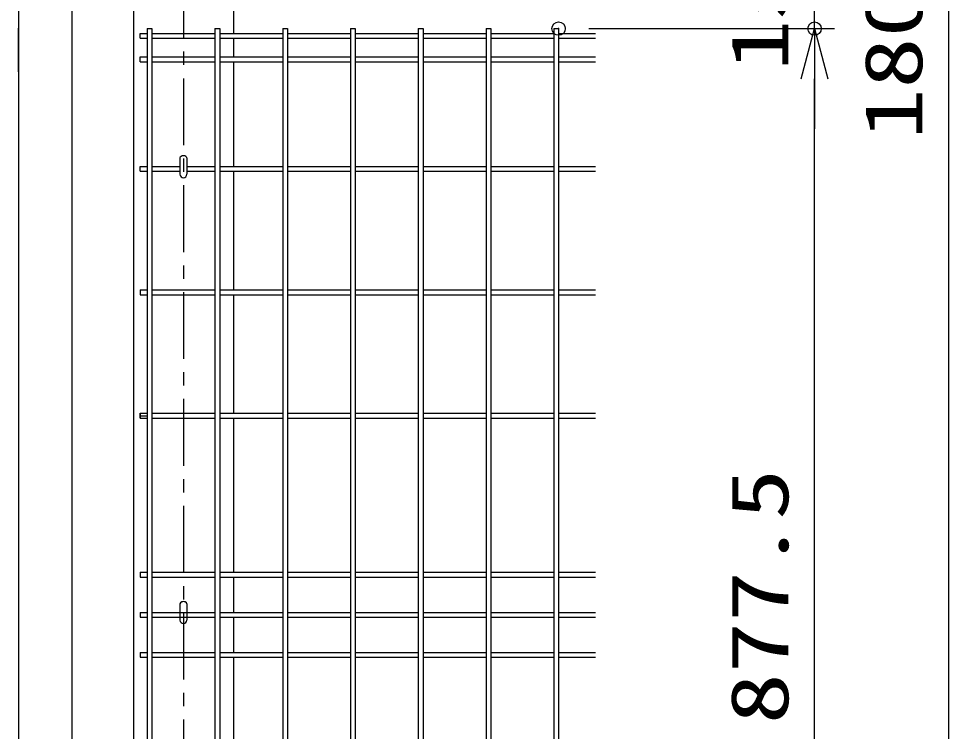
# Model space of a CAD drawing. Units: millimetres, scale not verified. Extents: x -6301 to 6299, y -4454 to 4456.
# Drawn here: x -3776 to -3079, y -478 to 56 of the extents above; entities that cross this region are included whole.
import ezdxf
from ezdxf.enums import TextEntityAlignment as Align

# ---------------------------------------------------------------- set-up
doc = ezdxf.new("R2010")
doc.units = ezdxf.units.MM
doc.header["$LTSCALE"] = 20
doc.header["$PDMODE"] = 32
doc.header["$PDSIZE"] = 10
doc.linetypes.add('USER2', pattern=[4, 2.5, -0.5, 0.5, -0.5])
for name, color, linetype, lineweight in [('0-3_0', 7, 'Continuous', 25), ('0-5_LAYER04', 7, 'Continuous', 25), ('0-E_LAYER05', 3, 'Continuous', 25)]:
    doc.layers.add(name, color=color, linetype=linetype, lineweight=lineweight)
doc.layers.add('0-4_DEFPOINTS', color=7, linetype='Continuous')
doc.styles.add('ＭＳ ゴシック', font='')
doc.styles.get('ＭＳ ゴシック').set_extended_font_data('MS Gothic')

# ---------------------------------------------------------------- blocks, each defined once
blk = doc.blocks.new('_Open30')
at = {"layer": '0-3_0', "color": 2}
blk.add_line((0, 0), (-20, 0), dxfattribs=at)
blk.add_lwpolyline([(-20, 5.36), (0, 0), (-20, -5.36)], dxfattribs=at)

msp = doc.modelspace()

# ---------------------------------------------------------------- linework, layer by layer
at = {"layer": '0-3_0', "linetype": 'USER2'}
msp.add_line((-3652.45, 1371.04), (-3652.45, -1159.24), dxfattribs=at)
at = {"layer": '0-3_0', "color": 2}
for p, q in [((-3079.46, 903.26), (-3079.46, -821.74)), ((-3179.74, 48.26), (-3179.74, 63.26)), ((-3179.74, -791.74), (-3179.74, 10.76)), ((-3179.74, 10.76), (-3179.74, -26.74))]:
    msp.add_line(p, q, dxfattribs=at)
at = {"layer": '0-3_0'}
for p, q in [((-3689.95, 769.26), (-3689.95, -646.74)), ((-3614.95, 66.86), (-3614.95, 44.66)), ((-3775.95, 16), (-3775.95, 48.5)), ((-3775.95, 16), (-3775.95, 48.5)), ((-3614.95, 41.06), (-3614.95, 27.03)), ((-3614.95, 23.43), (-3614.95, -54.94)), ((-3655.05, -48.47), (-3655.05, -60.74)), ((-3649.85, -48.47), (-3649.85, -60.74)), ((-3614.95, -58.54), (-3614.95, -147.32)), ((-3614.95, -150.92), (-3614.95, -239.69)), ((-3614.95, -243.29), (-3614.95, -358.69)), ((-3614.95, -362.29), (-3614.95, -388.69)), ((-3655.05, -382.22), (-3655.05, -394.49)), ((-3649.85, -382.22), (-3649.85, -394.49)), ((-3614.95, -392.29), (-3614.95, -418.69)), ((-3614.95, -422.29), (-3614.95, -537.69))]:
    msp.add_line(p, q, dxfattribs=at)
at = {"layer": '0-3_0', "color": 1}
msp.add_line((-3348.92, 48.26), (-3164.74, 48.26), dxfattribs=at)
msp.add_line((-3348.92, 48.26), (-3164.74, 48.26), dxfattribs=at)
at = {"layer": '0-3_0'}
for centre in [(-3652.45, -60.74), (-3652.45, -394.49)]:
    msp.add_arc(centre, 2.6, 180, 0, dxfattribs=at)
for centre, major_axis, start_param, end_param in [((-3652.45, -48.47), (-2.6, 0), 3.141593, 6.283185), ((-3652.45, -382.22), (2.6, 0), 0, 3.141593)]:
    msp.add_ellipse(centre, major_axis=major_axis, ratio=0.601815, start_param=start_param, end_param=end_param, dxfattribs=at)
at = {"layer": '0-4_DEFPOINTS'}
for p in [(-3371.42, 48.26), (-3179.74, 48.26)]:
    msp.add_point(p, dxfattribs=at)
at = {"layer": '0-5_LAYER04'}
for p, q in [((-3775.95, 1360.71), (-3775.95, -829.24)), ((-3735.95, 822.26), (-3735.95, -593.74))]:
    msp.add_line(p, q, dxfattribs=at)
at = {"layer": '0-E_LAYER05', "color": 4}
for p, q in [((-3684.83, 44.66), (-3679.63, 44.66)), ((-3684.83, 41.06), (-3684.83, 44.66)), ((-3679.63, 48.26), (-3679.63, -640.67)), ((-3679.63, 48.26), (-3676.03, 48.26)), ((-3676.03, 48.26), (-3676.03, -640.67)), ((-3676.03, 44.66), (-3628.87, 44.66)), ((-3628.87, 48.26), (-3628.87, -640.67)), ((-3628.87, 48.26), (-3625.27, 48.26)), ((-3625.27, 48.26), (-3625.27, -640.67)), ((-3625.27, 44.66), (-3578.1, 44.66)), ((-3578.1, 48.26), (-3578.1, -829.24)), ((-3578.1, 48.26), (-3574.5, 48.26)), ((-3574.5, 48.26), (-3574.5, -829.24)), ((-3574.5, 44.66), (-3527.33, 44.66)), ((-3527.33, 48.26), (-3527.33, -829.24)), ((-3527.33, 48.26), (-3523.73, 48.26)), ((-3523.73, 48.26), (-3523.73, -829.24)), ((-3523.73, 44.66), (-3476.56, 44.66)), ((-3476.56, 48.26), (-3476.56, -829.24)), ((-3476.56, 48.26), (-3472.96, 48.26)), ((-3472.96, 48.26), (-3472.96, -829.24)), ((-3472.96, 44.66), (-3425.79, 44.66)), ((-3425.79, 48.26), (-3425.79, -829.24)), ((-3425.79, 48.26), (-3422.19, 48.26)), ((-3422.19, 48.26), (-3422.19, -829.24)), ((-3422.19, 44.66), (-3375.02, 44.66)), ((-3375.02, 48.26), (-3375.02, -829.24)), ((-3375.02, 48.26), (-3371.42, 48.26)), ((-3371.42, 48.26), (-3371.42, -829.24)), ((-3371.42, 44.66), (-3343.76, 44.66)), ((-3684.83, 41.06), (-3679.63, 41.06)), ((-3676.03, 41.06), (-3628.87, 41.06)), ((-3625.27, 41.06), (-3578.1, 41.06)), ((-3574.5, 41.06), (-3527.33, 41.06)), ((-3523.73, 41.06), (-3476.56, 41.06)), ((-3472.96, 41.06), (-3425.79, 41.06)), ((-3422.19, 41.06), (-3375.02, 41.06)), ((-3371.42, 41.06), (-3343.76, 41.06)), ((-3684.83, 23.43), (-3679.63, 23.43)), ((-3676.03, 27.03), (-3628.87, 27.03)), ((-3676.03, 23.43), (-3628.87, 23.43)), ((-3625.27, 27.03), (-3578.1, 27.03)), ((-3625.27, 23.43), (-3578.1, 23.43)), ((-3574.5, 27.03), (-3527.33, 27.03)), ((-3574.5, 23.43), (-3527.33, 23.43)), ((-3523.73, 27.03), (-3476.56, 27.03)), ((-3523.73, 23.43), (-3476.56, 23.43)), ((-3472.96, 27.03), (-3425.79, 27.03)), ((-3472.96, 23.43), (-3425.79, 23.43)), ((-3422.19, 27.03), (-3375.02, 27.03)), ((-3422.19, 23.43), (-3375.02, 23.43)), ((-3371.42, 27.03), (-3343.76, 27.03)), ((-3371.42, 23.43), (-3343.76, 23.43)), ((-3684.83, -54.94), (-3679.63, -54.94)), ((-3684.83, -58.54), (-3684.83, -54.94)), ((-3676.03, -54.94), (-3655.05, -54.94)), ((-3649.85, -54.94), (-3628.87, -54.94)), ((-3625.27, -54.94), (-3578.1, -54.94)), ((-3574.5, -54.94), (-3527.33, -54.94)), ((-3523.73, -54.94), (-3476.56, -54.94)), ((-3472.96, -54.94), (-3425.79, -54.94)), ((-3422.19, -54.94), (-3375.02, -54.94)), ((-3371.42, -54.94), (-3343.76, -54.94)), ((-3684.83, -58.54), (-3679.63, -58.54)), ((-3676.03, -58.54), (-3655.05, -58.54)), ((-3649.85, -58.54), (-3628.87, -58.54)), ((-3625.27, -58.54), (-3578.1, -58.54)), ((-3574.5, -58.54), (-3527.33, -58.54)), ((-3523.73, -58.54), (-3476.56, -58.54)), ((-3472.96, -58.54), (-3425.79, -58.54)), ((-3422.19, -58.54), (-3375.02, -58.54)), ((-3371.42, -58.54), (-3343.76, -58.54)), ((-3684.83, -147.32), (-3684.83, -150.92)), ((-3684.83, -147.32), (-3679.63, -147.32)), ((-3684.83, -150.92), (-3679.63, -150.92)), ((-3676.03, -147.32), (-3628.87, -147.32)), ((-3676.03, -150.92), (-3628.87, -150.92)), ((-3625.27, -147.32), (-3578.1, -147.32)), ((-3625.27, -150.92), (-3578.1, -150.92)), ((-3574.5, -147.32), (-3527.33, -147.32)), ((-3574.5, -150.92), (-3527.33, -150.92)), ((-3523.73, -147.32), (-3476.56, -147.32)), ((-3523.73, -150.92), (-3476.56, -150.92)), ((-3472.96, -147.32), (-3425.79, -147.32)), ((-3472.96, -150.92), (-3425.79, -150.92)), ((-3422.19, -147.32), (-3375.02, -147.32)), ((-3422.19, -150.92), (-3375.02, -150.92)), ((-3371.42, -147.32), (-3343.76, -147.32)), ((-3371.42, -150.92), (-3343.76, -150.92)), ((-3684.83, -239.69), (-3679.63, -239.69)), ((-3684.83, -243.29), (-3684.83, -239.69)), ((-3684.83, -239.69), (-3684.83, -243.29)), ((-3684.83, -239.69), (-3679.63, -239.69)), ((-3684.83, -241.49), (-3679.63, -241.49)), ((-3684.83, -243.29), (-3679.63, -243.29)), ((-3684.83, -243.29), (-3679.63, -243.29)), ((-3676.03, -239.69), (-3628.87, -239.69)), ((-3676.03, -243.29), (-3628.87, -243.29)), ((-3625.27, -239.69), (-3578.1, -239.69)), ((-3625.27, -243.29), (-3578.1, -243.29)), ((-3574.5, -239.69), (-3527.33, -239.69)), ((-3574.5, -243.29), (-3527.33, -243.29)), ((-3523.73, -239.69), (-3476.56, -239.69)), ((-3523.73, -243.29), (-3476.56, -243.29)), ((-3472.96, -239.69), (-3425.79, -239.69)), ((-3472.96, -243.29), (-3425.79, -243.29)), ((-3422.19, -239.69), (-3375.02, -239.69)), ((-3422.19, -243.29), (-3375.02, -243.29)), ((-3371.42, -239.69), (-3343.76, -239.69)), ((-3371.42, -243.29), (-3343.76, -243.29)), ((-3684.83, -358.69), (-3679.63, -358.69)), ((-3676.03, -358.69), (-3628.87, -358.69)), ((-3625.27, -358.69), (-3578.1, -358.69)), ((-3574.5, -358.69), (-3527.33, -358.69)), ((-3523.73, -358.69), (-3476.56, -358.69)), ((-3472.96, -358.69), (-3425.79, -358.69)), ((-3422.19, -358.69), (-3375.02, -358.69)), ((-3371.42, -358.69), (-3343.76, -358.69)), ((-3676.03, -362.29), (-3628.87, -362.29)), ((-3625.27, -362.29), (-3578.1, -362.29)), ((-3574.5, -362.29), (-3527.33, -362.29)), ((-3523.73, -362.29), (-3476.56, -362.29)), ((-3472.96, -362.29), (-3425.79, -362.29)), ((-3422.19, -362.29), (-3375.02, -362.29)), ((-3371.42, -362.29), (-3343.76, -362.29)), ((-3684.83, -388.69), (-3684.83, -392.29)), ((-3684.83, -388.69), (-3679.63, -388.69)), ((-3676.03, -388.69), (-3628.87, -388.69)), ((-3625.27, -388.69), (-3578.1, -388.69)), ((-3574.5, -388.69), (-3527.33, -388.69)), ((-3523.73, -388.69), (-3476.56, -388.69)), ((-3472.96, -388.69), (-3425.79, -388.69)), ((-3422.19, -388.69), (-3375.02, -388.69)), ((-3371.42, -388.69), (-3343.76, -388.69)), ((-3684.83, -392.29), (-3679.63, -392.29)), ((-3676.03, -392.29), (-3628.87, -392.29)), ((-3625.27, -392.29), (-3578.1, -392.29)), ((-3574.5, -392.29), (-3527.33, -392.29)), ((-3523.73, -392.29), (-3476.56, -392.29)), ((-3472.96, -392.29), (-3425.79, -392.29)), ((-3422.19, -392.29), (-3375.02, -392.29)), ((-3371.42, -392.29), (-3343.76, -392.29)), ((-3684.83, -418.69), (-3684.83, -422.29)), ((-3684.83, -418.69), (-3679.63, -418.69)), ((-3684.83, -422.29), (-3679.63, -422.29)), ((-3676.03, -418.69), (-3628.87, -418.69)), ((-3676.03, -422.29), (-3628.87, -422.29)), ((-3625.27, -418.69), (-3578.1, -418.69)), ((-3625.27, -422.29), (-3578.1, -422.29)), ((-3574.5, -418.69), (-3527.33, -418.69)), ((-3574.5, -422.29), (-3527.33, -422.29)), ((-3523.73, -418.69), (-3476.56, -418.69)), ((-3523.73, -422.29), (-3476.56, -422.29)), ((-3472.96, -418.69), (-3425.79, -418.69)), ((-3472.96, -422.29), (-3425.79, -422.29)), ((-3422.19, -418.69), (-3375.02, -418.69)), ((-3422.19, -422.29), (-3375.02, -422.29)), ((-3371.42, -418.69), (-3343.76, -418.69)), ((-3371.42, -422.29), (-3343.76, -422.29))]:
    msp.add_line(p, q, dxfattribs=at)
for points in [[(-3684.83, 23.43), (-3684.83, 27.03), (-3679.63, 27.03)], [(-3684.83, -358.69), (-3684.83, -362.29), (-3679.63, -362.29)]]:
    msp.add_lwpolyline(points, dxfattribs=at)

# ---------------------------------------------------------------- block references
at = {"layer": '0-3_0', "xscale": 1.875, "yscale": 1.875, "rotation": 90}
msp.add_blockref('_Open30', (-3179.74, 48.26), dxfattribs=at)
msp.add_blockref('_Open30', (-3179.74, 48.26), dxfattribs=at)

# ---------------------------------------------------------------- texts
at = {"layer": '0-3_0', "color": 3, "style": 'ＭＳ ゴシック', "width": 1.3}
for s, p in [('1800', (-3086.13, -34.83)), ('15', (-3186.41, 16.59)), ('877.5', (-3186.41, -472.46))]:
    msp.add_text(s, height=43.26, rotation=90, dxfattribs=at).set_placement(p, align=Align.BOTTOM_LEFT)

doc.saveas('drawing.dxf')
